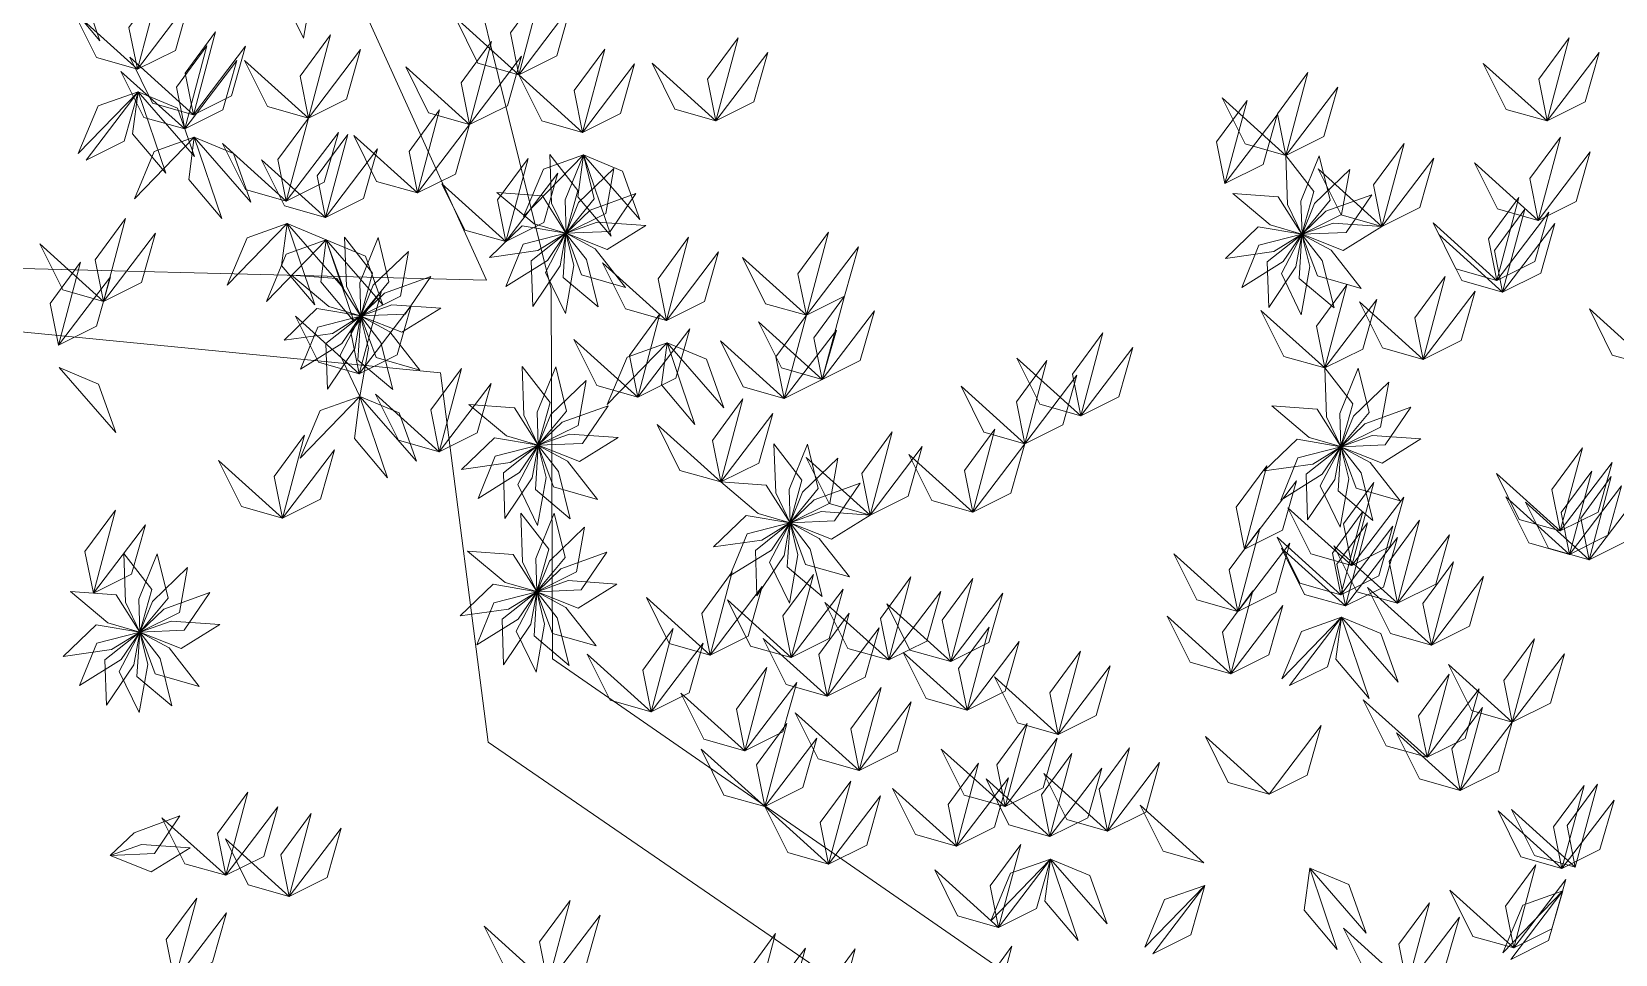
# Model space of a CAD drawing. Header units: inches. Extents: x -173 to 14008, y -3334 to 10368.
# Drawn here: x 12188.2 to 12298.7, y 716.3 to 780.6 of the extents above; entities that cross this region are included whole.
import ezdxf

# ---------------------------------------------------------------- set-up
doc = ezdxf.new("R2010")
doc.units = ezdxf.units.IN
doc.header["$MEASUREMENT"] = 0
doc.layers.add('ARREDAMENTO', color=8, linetype='Continuous', lineweight=18)

msp = doc.modelspace()

# ---------------------------------------------------------------- linework, layer by layer
at = {"layer": 'ARREDAMENTO', "linetype": 'Continuous', "lineweight": 0}
for points in [[(12333.93, 801.79), (12323.2, 741.14), (12305.3, 701.74), (12265.3, 708.68), (12224.57, 736.89), (12224.47, 762.68), (12218.58, 786.52)], [(12211.5, 781.98), (12219.96, 763.31), (12175.46, 764.43)], [(12172.25, 761.19), (12216.76, 756.85), (12220.08, 731.07), (12262.1, 702.22), (12282.12, 693.91), (12291.15, 692.66), (12293.75, 688.15), (12293.12, 683.64), (12287.99, 676.52), (12259.72, 648.69), (12239.79, 634.43), (12211.45, 625.94), (12192.1, 629.09), (12157.89, 637.98)]]:
    msp.add_lwpolyline(points, dxfattribs=at)
at = {"layer": 'ARREDAMENTO', "lineweight": 0}
for points in [[(12191.07, 785.68), (12190.68, 782.74), (12192.99, 780), (12191.07, 785.68)], [(12207.2, 780.18), (12207.79, 783.54), (12207.24, 785.78), (12205.81, 783.04), (12207.2, 780.18)], [(12195.61, 778.02), (12195.02, 780.93), (12197.15, 783.82), (12195.61, 778.02)], [(12222.22, 777.64), (12221.63, 780.55), (12223.76, 783.44), (12222.22, 777.64)], [(12195.61, 778.02), (12198.26, 779.34), (12199.24, 782.8), (12195.61, 778.02)], [(12222.22, 777.64), (12224.87, 778.96), (12225.85, 782.42), (12222.22, 777.64)], [(12195.61, 778.02), (12192.76, 778.83), (12191.16, 782.04), (12195.61, 778.02)], [(12222.22, 777.64), (12219.37, 778.45), (12217.77, 781.66), (12222.22, 777.64)], [(12199.53, 774.84), (12198.94, 777.75), (12201.07, 780.64), (12199.53, 774.84)], [(12207.54, 774.62), (12206.96, 777.53), (12209.08, 780.42), (12207.54, 774.62)], [(12218.78, 774.16), (12218.2, 777.07), (12220.32, 779.96), (12218.78, 774.16)], [(12235.97, 774.42), (12235.38, 777.33), (12237.51, 780.22), (12235.97, 774.42)], [(12293.95, 774.42), (12293.37, 777.32), (12295.49, 780.21), (12293.95, 774.42)], [(12199.53, 774.84), (12196.67, 775.65), (12195.08, 778.86), (12199.53, 774.84)], [(12198.92, 773.86), (12198.33, 776.76), (12200.46, 779.65), (12198.92, 773.86)], [(12199.53, 774.84), (12202.18, 776.16), (12203.16, 779.62), (12199.53, 774.84)], [(12207.54, 774.62), (12210.19, 775.94), (12211.17, 779.39), (12207.54, 774.62)], [(12218.78, 774.16), (12221.43, 775.48), (12222.41, 778.94), (12218.78, 774.16)], [(12226.67, 773.62), (12226.09, 776.53), (12228.21, 779.42), (12226.67, 773.62)], [(12235.97, 774.42), (12238.62, 775.74), (12239.6, 779.2), (12235.97, 774.42)], [(12293.95, 774.42), (12296.61, 775.74), (12297.58, 779.19), (12293.95, 774.42)], [(12198.92, 773.86), (12196.06, 774.66), (12194.46, 777.87), (12198.92, 773.86)], [(12198.92, 773.86), (12201.57, 775.18), (12202.55, 778.63), (12198.92, 773.86)], [(12207.54, 774.62), (12204.69, 775.43), (12203.09, 778.64), (12207.54, 774.62)], [(12218.78, 774.16), (12215.93, 774.97), (12214.33, 778.18), (12218.78, 774.16)], [(12226.67, 773.62), (12229.32, 774.94), (12230.3, 778.4), (12226.67, 773.62)], [(12235.97, 774.42), (12233.11, 775.23), (12231.51, 778.44), (12235.97, 774.42)], [(12275.73, 772), (12275.14, 774.91), (12277.27, 777.8), (12275.73, 772)], [(12293.95, 774.42), (12291.1, 775.22), (12289.5, 778.43), (12293.95, 774.42)], [(12226.67, 773.62), (12223.82, 774.43), (12222.22, 777.64), (12226.67, 773.62)], [(12275.73, 772), (12278.38, 773.32), (12279.36, 776.77), (12275.73, 772)], [(12195.66, 776.45), (12192.87, 775.46), (12191.49, 772.15), (12195.66, 776.45)], [(12192.03, 771.68), (12194.68, 773), (12195.66, 776.45), (12192.03, 771.68)], [(12195.66, 776.45), (12195.27, 773.52), (12197.59, 770.77), (12195.66, 776.45)], [(12195.66, 776.45), (12198.4, 775.31), (12199.6, 771.93), (12195.66, 776.45)], [(12271.48, 770.06), (12270.9, 772.96), (12273.02, 775.85), (12271.48, 770.06)], [(12275.73, 772), (12272.88, 772.81), (12271.28, 776.02), (12275.73, 772)], [(12206, 768.82), (12205.41, 771.73), (12207.54, 774.62), (12206, 768.82)], [(12215.15, 769.39), (12214.56, 772.29), (12216.69, 775.18), (12215.15, 769.39)], [(12271.48, 770.06), (12274.14, 771.38), (12275.11, 774.83), (12271.48, 770.06)], [(12206, 768.82), (12208.65, 770.14), (12209.63, 773.6), (12206, 768.82)], [(12208.73, 767.68), (12208.15, 770.59), (12210.28, 773.48), (12208.73, 767.68)], [(12215.15, 769.39), (12212.3, 770.19), (12210.7, 773.41), (12215.15, 769.39)], [(12215.15, 769.39), (12217.8, 770.71), (12218.78, 774.16), (12215.15, 769.39)], [(12199.58, 773.28), (12196.79, 772.28), (12195.41, 768.97), (12199.58, 773.28)], [(12199.58, 773.28), (12199.19, 770.34), (12201.51, 767.6), (12199.58, 773.28)], [(12199.58, 773.28), (12202.32, 772.14), (12203.52, 768.76), (12199.58, 773.28)], [(12206, 768.82), (12203.15, 769.63), (12201.55, 772.84), (12206, 768.82)], [(12208.73, 767.68), (12211.39, 769), (12212.36, 772.46), (12208.73, 767.68)], [(12282.43, 767.05), (12281.84, 769.96), (12283.97, 772.85), (12282.43, 767.05)], [(12293.33, 767.48), (12292.75, 770.39), (12294.88, 773.28), (12293.33, 767.48)], [(12293.33, 767.48), (12295.99, 768.8), (12296.96, 772.26), (12293.33, 767.48)], [(12208.73, 767.68), (12205.88, 768.49), (12204.28, 771.7), (12208.73, 767.68)], [(12221.32, 766), (12220.73, 768.9), (12222.86, 771.79), (12221.32, 766)], [(12226.72, 772.06), (12223.93, 771.06), (12222.55, 767.75), (12226.72, 772.06)], [(12224.39, 772.08), (12224.51, 768.67), (12225.52, 766.59), (12226.34, 769.56), (12224.39, 772.08)], [(12226.72, 772.06), (12225.45, 768.9), (12225.52, 766.59), (12227.48, 768.97), (12226.72, 772.06)], [(12226.72, 772.06), (12226.33, 769.12), (12228.65, 766.38), (12226.72, 772.06)], [(12226.72, 772.06), (12229.46, 770.92), (12230.66, 767.54), (12226.72, 772.06)], [(12275.73, 772), (12275.85, 768.59), (12276.85, 766.52), (12277.68, 769.49), (12275.73, 772)], [(12278.06, 771.98), (12276.78, 768.82), (12276.86, 766.52), (12278.82, 768.89), (12278.06, 771.98)], [(12282.43, 767.05), (12285.08, 768.37), (12286.06, 771.82), (12282.43, 767.05)], [(12293.33, 767.48), (12290.48, 768.29), (12288.88, 771.5), (12293.33, 767.48)], [(12221.32, 766), (12218.46, 766.8), (12216.86, 770.02), (12221.32, 766)], [(12221.32, 766), (12223.97, 767.32), (12224.95, 770.77), (12221.32, 766)], [(12228.84, 771.09), (12226.39, 768.72), (12225.52, 766.59), (12228.28, 767.96), (12228.84, 771.09)], [(12280.18, 771.02), (12277.73, 768.65), (12276.86, 766.51), (12279.62, 767.88), (12280.18, 771.02)], [(12282.43, 767.05), (12279.58, 767.86), (12277.98, 771.07), (12282.43, 767.05)], [(12220.68, 769.43), (12223.29, 767.23), (12225.51, 766.59), (12223.86, 769.2), (12220.68, 769.43)], [(12230.39, 769.35), (12227.19, 768.18), (12225.52, 766.58), (12228.6, 766.71), (12230.39, 769.35)], [(12272.02, 769.35), (12274.63, 767.16), (12276.85, 766.52), (12275.19, 769.12), (12272.02, 769.35)], [(12281.73, 769.27), (12278.52, 768.11), (12276.86, 766.51), (12279.94, 766.64), (12281.73, 769.27)], [(12290.45, 763.28), (12289.86, 766.19), (12291.99, 769.08), (12290.45, 763.28)], [(12290.85, 762.47), (12290.27, 765.38), (12292.4, 768.27), (12290.85, 762.47)], [(12290.45, 763.28), (12293.1, 764.6), (12294.08, 768.05), (12290.45, 763.28)], [(12193.25, 761.82), (12192.66, 764.73), (12194.79, 767.62), (12193.25, 761.82)], [(12206.05, 767.26), (12203.26, 766.26), (12201.88, 762.95), (12206.05, 767.26)], [(12206.05, 767.26), (12205.66, 764.32), (12207.98, 761.58), (12206.05, 767.26)], [(12206.05, 767.26), (12208.79, 766.12), (12209.99, 762.74), (12206.05, 767.26)], [(12220.17, 764.9), (12223.54, 765.37), (12225.5, 766.59), (12222.46, 767.1), (12220.17, 764.9)], [(12231.09, 767.12), (12227.69, 767.36), (12225.52, 766.58), (12228.39, 765.44), (12231.09, 767.12)], [(12271.51, 764.82), (12274.88, 765.3), (12276.84, 766.51), (12273.8, 767.03), (12271.51, 764.82)], [(12282.43, 767.05), (12279.03, 767.29), (12276.86, 766.51), (12279.73, 765.37), (12282.43, 767.05)], [(12290.45, 763.28), (12287.59, 764.09), (12286, 767.3), (12290.45, 763.28)], [(12290.85, 762.47), (12293.51, 763.8), (12294.48, 767.25), (12290.85, 762.47)], [(12193.25, 761.82), (12190.4, 762.63), (12188.8, 765.84), (12193.25, 761.82)], [(12193.25, 761.82), (12195.9, 763.14), (12196.88, 766.59), (12193.25, 761.82)], [(12208.79, 766.12), (12205.99, 765.12), (12204.61, 761.81), (12208.79, 766.12)], [(12208.79, 766.12), (12208.4, 763.18), (12210.71, 760.44), (12208.79, 766.12)], [(12208.79, 766.12), (12211.52, 764.97), (12212.73, 761.59), (12208.79, 766.12)], [(12210.07, 766.3), (12210.19, 762.89), (12211.19, 760.82), (12212.02, 763.79), (12210.07, 766.3)], [(12212.4, 766.28), (12211.12, 763.12), (12211.19, 760.81), (12213.16, 763.19), (12212.4, 766.28)], [(12221.32, 762.87), (12224.21, 764.67), (12225.5, 766.58), (12222.52, 765.81), (12221.32, 762.87)], [(12223.19, 761.48), (12225.1, 764.31), (12225.51, 766.58), (12223.09, 764.66), (12223.19, 761.48)], [(12225.47, 760.98), (12226.06, 764.34), (12225.51, 766.58), (12224.08, 763.84), (12225.47, 760.98)], [(12227.75, 761.45), (12226.93, 764.75), (12225.51, 766.57), (12225.32, 763.5), (12227.75, 761.45)], [(12229.65, 762.8), (12227.55, 765.49), (12225.52, 766.58), (12226.59, 763.68), (12229.65, 762.8)], [(12232.51, 760.5), (12231.93, 763.41), (12234.05, 766.3), (12232.51, 760.5)], [(12242.28, 760.86), (12241.69, 763.76), (12243.82, 766.65), (12242.28, 760.86)], [(12242.28, 760.86), (12244.93, 762.18), (12245.91, 765.63), (12242.28, 760.86)], [(12272.65, 762.79), (12275.54, 764.6), (12276.84, 766.51), (12273.85, 765.74), (12272.65, 762.79)], [(12274.53, 761.41), (12276.43, 764.23), (12276.84, 766.5), (12274.43, 764.59), (12274.53, 761.41)], [(12276.8, 760.9), (12277.4, 764.26), (12276.85, 766.5), (12275.42, 763.77), (12276.8, 760.9)], [(12279.09, 761.37), (12278.26, 764.68), (12276.85, 766.5), (12276.66, 763.42), (12279.09, 761.37)], [(12280.98, 762.73), (12278.89, 765.41), (12276.85, 766.5), (12277.93, 763.61), (12280.98, 762.73)], [(12290.85, 762.47), (12288, 763.28), (12286.4, 766.49), (12290.85, 762.47)], [(12190.11, 758.77), (12189.52, 761.68), (12191.65, 764.57), (12190.11, 758.77)], [(12214.52, 765.31), (12212.07, 762.95), (12211.2, 760.81), (12213.96, 762.18), (12214.52, 765.31)], [(12232.51, 760.5), (12229.66, 761.31), (12228.06, 764.52), (12232.51, 760.5)], [(12232.51, 760.5), (12235.17, 761.82), (12236.14, 765.28), (12232.51, 760.5)], [(12242.28, 760.86), (12239.43, 761.66), (12237.83, 764.88), (12242.28, 760.86)], [(12190.11, 758.77), (12192.76, 760.09), (12193.74, 763.55), (12190.11, 758.77)], [(12206.36, 763.65), (12208.97, 761.46), (12211.18, 760.81), (12209.53, 763.42), (12206.36, 763.65)], [(12216.07, 763.57), (12212.86, 762.4), (12211.2, 760.81), (12214.28, 760.94), (12216.07, 763.57)], [(12285.31, 757.78), (12284.73, 760.68), (12286.85, 763.57), (12285.31, 757.78)], [(12211.09, 756.77), (12210.51, 759.67), (12212.63, 762.56), (12211.09, 756.77)], [(12278.45, 757.18), (12277.86, 760.09), (12279.99, 762.98), (12278.45, 757.18)], [(12285.31, 757.78), (12287.96, 759.1), (12288.94, 762.55), (12285.31, 757.78)], [(12205.84, 759.12), (12209.22, 759.59), (12211.18, 760.81), (12208.14, 761.32), (12205.84, 759.12)], [(12211.09, 756.77), (12213.74, 758.09), (12214.72, 761.54), (12211.09, 756.77)], [(12216.77, 761.35), (12213.37, 761.58), (12211.2, 760.8), (12214.06, 759.67), (12216.77, 761.35)], [(12243.39, 756.38), (12242.8, 759.29), (12244.93, 762.18), (12243.39, 756.38)], [(12278.45, 757.18), (12275.59, 757.99), (12273.99, 761.2), (12278.45, 757.18)], [(12278.45, 757.18), (12281.1, 758.5), (12282.08, 761.96), (12278.45, 757.18)], [(12285.31, 757.78), (12282.46, 758.59), (12280.86, 761.8), (12285.31, 757.78)], [(12301.35, 757.28), (12298.5, 758.08), (12296.9, 761.3), (12301.35, 757.28)], [(12211.09, 756.77), (12208.24, 757.58), (12206.64, 760.79), (12211.09, 756.77)], [(12206.99, 757.09), (12209.88, 758.9), (12211.18, 760.8), (12208.19, 760.04), (12206.99, 757.09)], [(12208.87, 755.7), (12210.77, 758.53), (12211.18, 760.8), (12208.76, 758.89), (12208.87, 755.7)], [(12211.14, 755.2), (12211.73, 758.56), (12211.18, 760.8), (12209.76, 758.07), (12211.14, 755.2)], [(12213.43, 755.67), (12212.6, 758.97), (12211.19, 760.8), (12210.99, 757.72), (12213.43, 755.67)], [(12215.32, 757.02), (12213.22, 759.71), (12211.19, 760.8), (12212.27, 757.91), (12215.32, 757.02)], [(12230.51, 755.15), (12229.93, 758.06), (12232.06, 760.95), (12230.51, 755.15)], [(12243.39, 756.38), (12240.54, 757.19), (12238.94, 760.4), (12243.39, 756.38)], [(12240.74, 755.06), (12240.15, 757.97), (12242.28, 760.86), (12240.74, 755.06)], [(12243.39, 756.38), (12246.04, 757.7), (12247.02, 761.16), (12243.39, 756.38)], [(12230.51, 755.15), (12227.66, 755.96), (12226.06, 759.17), (12230.51, 755.15)], [(12230.51, 755.15), (12233.17, 756.47), (12234.15, 759.92), (12230.51, 755.15)], [(12240.74, 755.06), (12237.88, 755.87), (12236.28, 759.08), (12240.74, 755.06)], [(12240.74, 755.06), (12243.39, 756.38), (12244.37, 759.83), (12240.74, 755.06)], [(12261.42, 753.84), (12260.84, 756.75), (12262.97, 759.64), (12261.42, 753.84)], [(12232.56, 758.93), (12229.77, 757.94), (12228.39, 754.63), (12232.56, 758.93)], [(12232.56, 758.93), (12232.17, 756), (12234.49, 753.25), (12232.56, 758.93)], [(12232.56, 758.93), (12235.3, 757.79), (12236.51, 754.41), (12232.56, 758.93)], [(12261.42, 753.84), (12258.57, 754.65), (12256.97, 757.86), (12261.42, 753.84)], [(12261.42, 753.84), (12264.08, 755.17), (12265.06, 758.62), (12261.42, 753.84)], [(12190.16, 757.21), (12192.89, 756.06), (12194.1, 752.68), (12190.16, 757.21)], [(12216.67, 751.34), (12216.08, 754.25), (12218.21, 757.14), (12216.67, 751.34)], [(12222.45, 757.28), (12222.57, 753.88), (12223.58, 751.8), (12224.41, 754.77), (12222.45, 757.28)], [(12224.79, 757.26), (12223.51, 754.1), (12223.58, 751.8), (12225.55, 754.18), (12224.79, 757.26)], [(12257.52, 751.9), (12256.93, 754.81), (12259.06, 757.7), (12257.52, 751.9)], [(12278.45, 757.18), (12278.56, 753.77), (12279.57, 751.7), (12280.4, 754.67), (12278.45, 757.18)], [(12280.78, 757.16), (12279.5, 754), (12279.57, 751.7), (12281.54, 754.07), (12280.78, 757.16)], [(12216.67, 751.34), (12219.32, 752.66), (12220.3, 756.11), (12216.67, 751.34)], [(12226.91, 756.3), (12224.45, 753.93), (12223.58, 751.8), (12226.35, 753.17), (12226.91, 756.3)], [(12257.52, 751.9), (12254.66, 752.71), (12253.07, 755.92), (12257.52, 751.9)], [(12257.52, 751.9), (12260.17, 753.22), (12261.15, 756.67), (12257.52, 751.9)], [(12282.9, 756.2), (12280.45, 753.83), (12279.57, 751.69), (12282.34, 753.06), (12282.9, 756.2)], [(12211.14, 755.2), (12208.35, 754.21), (12206.97, 750.89), (12211.14, 755.2)], [(12211.14, 755.2), (12210.75, 752.26), (12213.07, 749.52), (12211.14, 755.2)], [(12211.14, 755.2), (12213.88, 754.06), (12215.08, 750.68), (12211.14, 755.2)], [(12216.67, 751.34), (12213.82, 752.15), (12212.22, 755.36), (12216.67, 751.34)], [(12218.74, 754.63), (12221.36, 752.44), (12223.57, 751.8), (12221.92, 754.4), (12218.74, 754.63)], [(12228.45, 754.55), (12225.25, 753.39), (12223.58, 751.79), (12226.67, 751.92), (12228.45, 754.55)], [(12236.31, 749.23), (12235.73, 752.13), (12237.85, 755.02), (12236.31, 749.23)], [(12236.31, 749.23), (12238.96, 750.55), (12239.94, 754), (12236.31, 749.23)], [(12274.74, 754.53), (12277.35, 752.34), (12279.56, 751.7), (12277.91, 754.3), (12274.74, 754.53)], [(12284.44, 754.45), (12281.24, 753.29), (12279.58, 751.69), (12282.66, 751.82), (12284.44, 754.45)], [(12205.74, 746.71), (12205.15, 749.61), (12207.28, 752.5), (12205.74, 746.71)], [(12229.15, 752.33), (12225.75, 752.57), (12223.58, 751.79), (12226.45, 750.65), (12229.15, 752.33)], [(12236.31, 749.23), (12233.46, 750.03), (12231.86, 753.24), (12236.31, 749.23)], [(12246.72, 746.92), (12246.14, 749.83), (12248.26, 752.72), (12246.72, 746.92)], [(12253.89, 747.13), (12253.3, 750.03), (12255.43, 752.92), (12253.89, 747.13)], [(12285.15, 752.23), (12281.74, 752.47), (12279.57, 751.69), (12282.44, 750.55), (12285.15, 752.23)], [(12205.74, 746.71), (12208.39, 748.03), (12209.37, 751.48), (12205.74, 746.71)], [(12218.23, 750.1), (12221.61, 750.58), (12223.57, 751.79), (12220.53, 752.31), (12218.23, 750.1)], [(12219.38, 748.08), (12222.27, 749.88), (12223.57, 751.79), (12220.58, 751.02), (12219.38, 748.08)], [(12221.25, 746.69), (12223.16, 749.52), (12223.57, 751.79), (12221.15, 749.87), (12221.25, 746.69)], [(12223.53, 746.19), (12224.12, 749.54), (12223.57, 751.78), (12222.14, 749.05), (12223.53, 746.19)], [(12225.81, 746.65), (12224.99, 749.96), (12223.57, 751.78), (12223.38, 748.7), (12225.81, 746.65)], [(12227.71, 748.01), (12225.61, 750.69), (12223.58, 751.78), (12224.65, 748.89), (12227.71, 748.01)], [(12240.02, 751.88), (12240.14, 748.47), (12241.14, 746.39), (12241.97, 749.36), (12240.02, 751.88)], [(12242.35, 751.86), (12241.07, 748.7), (12241.15, 746.39), (12243.11, 748.77), (12242.35, 751.86)], [(12246.72, 746.92), (12249.37, 748.25), (12250.35, 751.7), (12246.72, 746.92)], [(12253.89, 747.13), (12256.54, 748.45), (12257.52, 751.9), (12253.89, 747.13)], [(12274.22, 750), (12277.6, 750.48), (12279.56, 751.69), (12276.52, 752.21), (12274.22, 750)], [(12275.37, 747.97), (12278.26, 749.78), (12279.56, 751.69), (12276.57, 750.92), (12275.37, 747.97)], [(12277.24, 746.59), (12279.15, 749.41), (12279.56, 751.68), (12277.14, 749.77), (12277.24, 746.59)], [(12279.52, 746.08), (12280.11, 749.44), (12279.56, 751.68), (12278.13, 748.95), (12279.52, 746.08)], [(12281.8, 746.55), (12280.98, 749.86), (12279.57, 751.68), (12279.37, 748.6), (12281.8, 746.55)], [(12283.7, 747.91), (12281.6, 750.59), (12279.57, 751.68), (12280.64, 748.79), (12283.7, 747.91)], [(12294.87, 745.81), (12294.28, 748.71), (12296.41, 751.6), (12294.87, 745.81)], [(12205.74, 746.71), (12202.88, 747.51), (12201.28, 750.73), (12205.74, 746.71)], [(12244.47, 750.89), (12242.02, 748.52), (12241.15, 746.39), (12243.91, 747.76), (12244.47, 750.89)], [(12246.72, 746.92), (12243.87, 747.73), (12242.27, 750.94), (12246.72, 746.92)], [(12253.89, 747.13), (12251.03, 747.93), (12249.43, 751.14), (12253.89, 747.13)], [(12272.85, 744.55), (12272.26, 747.46), (12274.39, 750.35), (12272.85, 744.55)], [(12294.87, 745.81), (12297.52, 747.13), (12298.5, 750.58), (12294.87, 745.81)], [(12236.31, 749.23), (12238.92, 747.04), (12241.14, 746.39), (12239.48, 749), (12236.31, 749.23)], [(12246.02, 749.15), (12242.82, 747.98), (12241.15, 746.38), (12244.23, 746.51), (12246.02, 749.15)], [(12272.85, 744.55), (12275.5, 745.87), (12276.48, 749.32), (12272.85, 744.55)], [(12280.33, 743.4), (12279.74, 746.31), (12281.87, 749.2), (12280.33, 743.4)], [(12294.87, 745.81), (12292.01, 746.61), (12290.41, 749.83), (12294.87, 745.81)], [(12295.52, 744.18), (12294.94, 747.09), (12297.06, 749.98), (12295.52, 744.18)], [(12296.89, 743.8), (12296.3, 746.71), (12298.43, 749.6), (12296.89, 743.8)], [(12280.33, 743.4), (12282.98, 744.73), (12283.96, 748.18), (12280.33, 743.4)], [(12295.52, 744.18), (12292.67, 744.99), (12291.07, 748.2), (12295.52, 744.18)], [(12295.52, 744.18), (12298.18, 745.51), (12299.15, 748.96), (12295.52, 744.18)], [(12296.89, 743.8), (12299.54, 745.12), (12300.52, 748.57), (12296.89, 743.8)], [(12192.54, 741.48), (12191.95, 744.38), (12194.08, 747.27), (12192.54, 741.48)], [(12222.36, 747.06), (12222.48, 743.66), (12223.48, 741.58), (12224.31, 744.55), (12222.36, 747.06)], [(12224.69, 747.05), (12223.41, 743.89), (12223.48, 741.58), (12225.45, 743.96), (12224.69, 747.05)], [(12235.8, 744.7), (12239.17, 745.17), (12241.13, 746.39), (12238.09, 746.9), (12235.8, 744.7)], [(12246.72, 746.92), (12243.32, 747.16), (12241.15, 746.38), (12244.02, 745.24), (12246.72, 746.92)], [(12280.33, 743.4), (12277.47, 744.21), (12275.87, 747.42), (12280.33, 743.4)], [(12279.56, 741.36), (12278.98, 744.27), (12281.1, 747.16), (12279.56, 741.36)], [(12296.89, 743.8), (12294.04, 744.61), (12292.44, 747.82), (12296.89, 743.8)], [(12192.54, 741.48), (12195.19, 742.8), (12196.17, 746.25), (12192.54, 741.48)], [(12226.81, 746.08), (12224.36, 743.71), (12223.49, 741.58), (12226.25, 742.95), (12226.81, 746.08)], [(12236.95, 742.67), (12239.84, 744.47), (12241.13, 746.38), (12238.15, 745.61), (12236.95, 742.67)], [(12238.82, 741.28), (12240.73, 744.11), (12241.13, 746.38), (12238.72, 744.46), (12238.82, 741.28)], [(12241.1, 740.78), (12241.69, 744.14), (12241.14, 746.38), (12239.71, 743.64), (12241.1, 740.78)], [(12243.38, 741.25), (12242.55, 744.55), (12241.14, 746.37), (12240.95, 743.3), (12243.38, 741.25)], [(12245.28, 742.6), (12243.18, 745.29), (12241.14, 746.38), (12242.22, 743.48), (12245.28, 742.6)], [(12272.37, 740.2), (12271.78, 743.1), (12273.91, 745.99), (12272.37, 740.2)], [(12279.88, 740.58), (12279.29, 743.49), (12281.42, 746.38), (12279.88, 740.58)], [(12279.56, 741.36), (12282.22, 742.68), (12283.19, 746.14), (12279.56, 741.36)], [(12283.52, 740.77), (12282.94, 743.67), (12285.06, 746.56), (12283.52, 740.77)], [(12272.37, 740.2), (12275.02, 741.52), (12276, 744.97), (12272.37, 740.2)], [(12279.56, 741.36), (12276.71, 742.17), (12275.11, 745.38), (12279.56, 741.36)], [(12279.88, 740.58), (12277.03, 741.39), (12275.43, 744.6), (12279.88, 740.58)], [(12283.52, 740.77), (12280.67, 741.57), (12279.07, 744.78), (12283.52, 740.77)], [(12279.88, 740.58), (12282.53, 741.9), (12283.51, 745.36), (12279.88, 740.58)], [(12283.52, 740.77), (12286.18, 742.09), (12287.15, 745.54), (12283.52, 740.77)], [(12194.66, 744.24), (12194.78, 740.84), (12195.78, 738.76), (12196.61, 741.73), (12194.66, 744.24)], [(12196.99, 744.22), (12195.71, 741.06), (12195.79, 738.76), (12197.75, 741.13), (12196.99, 744.22)], [(12218.65, 744.41), (12221.26, 742.22), (12223.47, 741.58), (12221.82, 744.18), (12218.65, 744.41)], [(12228.35, 744.34), (12225.15, 743.17), (12223.49, 741.57), (12226.57, 741.7), (12228.35, 744.34)], [(12272.37, 740.2), (12269.52, 741.01), (12267.92, 744.22), (12272.37, 740.2)], [(12285.88, 737.85), (12285.29, 740.76), (12287.42, 743.65), (12285.88, 737.85)], [(12199.11, 743.26), (12196.66, 740.89), (12195.79, 738.75), (12198.55, 740.13), (12199.11, 743.26)], [(12235.57, 737.15), (12234.98, 740.06), (12237.11, 742.95), (12235.57, 737.15)], [(12241.22, 736.98), (12240.64, 739.88), (12242.77, 742.77), (12241.22, 736.98)], [(12248.02, 736.81), (12247.44, 739.71), (12249.56, 742.6), (12248.02, 736.81)], [(12252.35, 736.7), (12251.76, 739.6), (12253.89, 742.49), (12252.35, 736.7)], [(12285.88, 737.85), (12288.53, 739.18), (12289.51, 742.63), (12285.88, 737.85)], [(12190.95, 741.59), (12193.56, 739.4), (12195.77, 738.76), (12194.12, 741.36), (12190.95, 741.59)], [(12200.66, 741.51), (12197.45, 740.35), (12195.79, 738.75), (12198.87, 738.88), (12200.66, 741.51)], [(12218.13, 739.88), (12221.51, 740.36), (12223.47, 741.57), (12220.43, 742.09), (12218.13, 739.88)], [(12219.28, 737.86), (12222.17, 739.66), (12223.47, 741.57), (12220.48, 740.8), (12219.28, 737.86)], [(12221.16, 736.47), (12223.06, 739.3), (12223.47, 741.57), (12221.05, 739.65), (12221.16, 736.47)], [(12223.43, 735.97), (12224.02, 739.32), (12223.47, 741.56), (12222.04, 738.83), (12223.43, 735.97)], [(12225.72, 736.43), (12224.89, 739.74), (12223.48, 741.56), (12223.28, 738.49), (12225.72, 736.43)], [(12227.61, 737.79), (12225.51, 740.47), (12223.48, 741.56), (12224.56, 738.67), (12227.61, 737.79)], [(12229.06, 742.11), (12225.66, 742.35), (12223.49, 741.57), (12226.35, 740.43), (12229.06, 742.11)], [(12235.57, 737.15), (12238.22, 738.47), (12239.2, 741.93), (12235.57, 737.15)], [(12241.22, 736.98), (12243.88, 738.3), (12244.85, 741.75), (12241.22, 736.98)], [(12248.02, 736.81), (12250.68, 738.13), (12251.65, 741.58), (12248.02, 736.81)], [(12252.35, 736.7), (12255, 738.02), (12255.98, 741.47), (12252.35, 736.7)], [(12271.89, 735.85), (12271.3, 738.75), (12273.43, 741.64), (12271.89, 735.85)], [(12285.88, 737.85), (12283.02, 738.66), (12281.42, 741.87), (12285.88, 737.85)], [(12235.57, 737.15), (12232.71, 737.96), (12231.12, 741.17), (12235.57, 737.15)], [(12241.22, 736.98), (12238.37, 737.78), (12236.77, 741), (12241.22, 736.98)], [(12248.02, 736.81), (12245.17, 737.61), (12243.57, 740.82), (12248.02, 736.81)], [(12252.35, 736.7), (12249.49, 737.5), (12247.89, 740.72), (12252.35, 736.7)], [(12271.89, 735.85), (12274.54, 737.17), (12275.52, 740.62), (12271.89, 735.85)], [(12190.43, 737.06), (12193.81, 737.54), (12195.77, 738.75), (12192.73, 739.27), (12190.43, 737.06)], [(12201.36, 739.29), (12197.96, 739.53), (12195.79, 738.75), (12198.66, 737.61), (12201.36, 739.29)], [(12243.72, 734.28), (12243.14, 737.19), (12245.27, 740.08), (12243.72, 734.28)], [(12253.49, 733.32), (12252.9, 736.22), (12255.03, 739.11), (12253.49, 733.32)], [(12271.89, 735.85), (12269.04, 736.65), (12267.44, 739.87), (12271.89, 735.85)], [(12279.61, 739.8), (12276.82, 738.8), (12275.44, 735.49), (12279.61, 739.8)], [(12275.98, 735.02), (12278.64, 736.34), (12279.61, 739.8), (12275.98, 735.02)], [(12279.61, 739.8), (12279.22, 736.86), (12281.54, 734.12), (12279.61, 739.8)], [(12279.61, 739.8), (12282.35, 738.65), (12283.56, 735.27), (12279.61, 739.8)], [(12191.58, 735.03), (12194.47, 736.84), (12195.77, 738.75), (12192.78, 737.98), (12191.58, 735.03)], [(12193.46, 733.65), (12195.36, 736.47), (12195.77, 738.74), (12193.35, 736.83), (12193.46, 733.65)], [(12195.73, 733.15), (12196.33, 736.5), (12195.78, 738.74), (12194.35, 736.01), (12195.73, 733.15)], [(12198.02, 733.61), (12197.19, 736.92), (12195.78, 738.74), (12195.58, 735.66), (12198.02, 733.61)], [(12199.91, 734.97), (12197.82, 737.65), (12195.78, 738.74), (12196.86, 735.85), (12199.91, 734.97)], [(12231.45, 733.2), (12230.86, 736.11), (12232.99, 739), (12231.45, 733.2)], [(12231.45, 733.2), (12234.1, 734.53), (12235.08, 737.98), (12231.45, 733.2)], [(12243.72, 734.28), (12240.87, 735.09), (12239.27, 738.3), (12243.72, 734.28)], [(12243.72, 734.28), (12246.38, 735.61), (12247.35, 739.06), (12243.72, 734.28)], [(12253.49, 733.32), (12256.14, 734.64), (12257.12, 738.09), (12253.49, 733.32)], [(12291.52, 732.48), (12290.94, 735.39), (12293.07, 738.28), (12291.52, 732.48)], [(12231.45, 733.2), (12228.59, 734.01), (12226.99, 737.22), (12231.45, 733.2)], [(12253.49, 733.32), (12250.63, 734.12), (12249.04, 737.34), (12253.49, 733.32)], [(12259.85, 731.62), (12259.26, 734.53), (12261.39, 737.42), (12259.85, 731.62)], [(12291.52, 732.48), (12294.18, 733.8), (12295.16, 737.25), (12291.52, 732.48)], [(12237.98, 730.48), (12237.4, 733.39), (12239.53, 736.28), (12237.98, 730.48)], [(12237.98, 730.48), (12237.4, 733.39), (12239.53, 736.28), (12237.98, 730.48)], [(12259.85, 731.62), (12262.5, 732.94), (12263.48, 736.4), (12259.85, 731.62)], [(12285.58, 730.02), (12284.99, 732.92), (12287.12, 735.81), (12285.58, 730.02)], [(12291.52, 732.48), (12288.67, 733.29), (12287.07, 736.5), (12291.52, 732.48)], [(12237.98, 730.48), (12240.64, 731.8), (12241.61, 735.25), (12237.98, 730.48)], [(12237.98, 730.48), (12240.64, 731.8), (12241.61, 735.25), (12237.98, 730.48)], [(12245.96, 729.1), (12245.37, 732.01), (12247.5, 734.9), (12245.96, 729.1)], [(12259.85, 731.62), (12257, 732.43), (12255.4, 735.64), (12259.85, 731.62)], [(12285.58, 730.02), (12288.23, 731.34), (12289.21, 734.79), (12285.58, 730.02)], [(12237.98, 730.48), (12235.13, 731.29), (12233.53, 734.5), (12237.98, 730.48)], [(12237.98, 730.48), (12235.13, 731.29), (12233.53, 734.5), (12237.98, 730.48)], [(12245.96, 729.1), (12248.61, 730.42), (12249.59, 733.88), (12245.96, 729.1)], [(12285.58, 730.02), (12282.72, 730.82), (12281.12, 734.03), (12285.58, 730.02)], [(12245.96, 729.1), (12243.1, 729.91), (12241.5, 733.12), (12245.96, 729.1)], [(12287.89, 727.71), (12287.31, 730.61), (12289.44, 733.5), (12287.89, 727.71)], [(12287.89, 727.71), (12290.55, 729.03), (12291.52, 732.48), (12287.89, 727.71)], [(12239.38, 726.59), (12238.79, 729.49), (12240.92, 732.38), (12239.38, 726.59)], [(12239.38, 726.59), (12242.03, 727.91), (12243.01, 731.36), (12239.38, 726.59)], [(12256.14, 726.58), (12255.56, 729.49), (12257.68, 732.38), (12256.14, 726.58)], [(12256.14, 726.58), (12258.79, 727.9), (12259.77, 731.35), (12256.14, 726.58)], [(12274.56, 727.46), (12271.71, 728.27), (12270.11, 731.48), (12274.56, 727.46)], [(12274.56, 727.46), (12277.21, 728.78), (12278.19, 732.23), (12274.56, 727.46)], [(12287.89, 727.71), (12285.04, 728.51), (12283.44, 731.73), (12287.89, 727.71)], [(12239.38, 726.59), (12236.53, 727.39), (12234.93, 730.6), (12239.38, 726.59)], [(12256.14, 726.58), (12253.29, 727.39), (12251.69, 730.6), (12256.14, 726.58)], [(12259.26, 724.49), (12258.68, 727.4), (12260.8, 730.29), (12259.26, 724.49)], [(12263.29, 724.88), (12262.71, 727.79), (12264.83, 730.68), (12263.29, 724.88)], [(12252.74, 723.83), (12252.16, 726.73), (12254.28, 729.62), (12252.74, 723.83)], [(12259.26, 724.49), (12261.92, 725.81), (12262.89, 729.27), (12259.26, 724.49)], [(12263.29, 724.88), (12265.95, 726.2), (12266.92, 729.65), (12263.29, 724.88)], [(12243.83, 722.57), (12243.25, 725.47), (12245.37, 728.36), (12243.83, 722.57)], [(12252.74, 723.83), (12255.4, 725.15), (12256.37, 728.6), (12252.74, 723.83)], [(12259.26, 724.49), (12256.41, 725.3), (12254.81, 728.51), (12259.26, 724.49)], [(12263.29, 724.88), (12260.44, 725.69), (12258.84, 728.9), (12263.29, 724.88)], [(12294.99, 722.27), (12294.4, 725.17), (12296.53, 728.06), (12294.99, 722.27)], [(12295.92, 722.36), (12295.34, 725.26), (12297.47, 728.15), (12295.92, 722.36)], [(12201.77, 721.79), (12201.19, 724.7), (12203.32, 727.59), (12201.77, 721.79)], [(12243.83, 722.57), (12246.49, 723.89), (12247.46, 727.34), (12243.83, 722.57)], [(12252.74, 723.83), (12249.89, 724.63), (12248.29, 727.85), (12252.74, 723.83)], [(12294.99, 722.27), (12297.64, 723.59), (12298.62, 727.04), (12294.99, 722.27)], [(12198.58, 725.93), (12195.38, 724.76), (12193.72, 723.17), (12196.8, 723.3), (12198.58, 725.93)], [(12201.77, 721.79), (12204.43, 723.11), (12205.4, 726.56), (12201.77, 721.79)], [(12206.2, 720.31), (12205.61, 723.22), (12207.74, 726.11), (12206.2, 720.31)], [(12243.83, 722.57), (12240.98, 723.37), (12239.38, 726.59), (12243.83, 722.57)], [(12270.01, 722.66), (12267.16, 723.47), (12265.56, 726.68), (12270.01, 722.66)], [(12294.99, 722.27), (12292.13, 723.07), (12290.53, 726.29), (12294.99, 722.27)], [(12295.92, 722.36), (12293.07, 723.16), (12291.47, 726.38), (12295.92, 722.36)], [(12201.77, 721.79), (12198.92, 722.6), (12197.32, 725.81), (12201.77, 721.79)], [(12206.2, 720.31), (12208.85, 721.63), (12209.83, 725.08), (12206.2, 720.31)], [(12199.29, 723.71), (12195.89, 723.95), (12193.71, 723.16), (12196.58, 722.03), (12199.29, 723.71)], [(12206.2, 720.31), (12203.35, 721.12), (12201.75, 724.33), (12206.2, 720.31)], [(12255.68, 718.15), (12255.1, 721.06), (12257.23, 723.95), (12255.68, 718.15)], [(12259.31, 722.92), (12256.52, 721.93), (12255.14, 718.62), (12259.31, 722.92)], [(12255.68, 718.15), (12258.34, 719.47), (12259.31, 722.92), (12255.68, 718.15)], [(12255.68, 718.15), (12258.34, 719.47), (12259.31, 722.92), (12255.68, 718.15)], [(12259.31, 722.92), (12258.92, 719.99), (12261.24, 717.24), (12259.31, 722.92)], [(12259.31, 722.92), (12262.05, 721.78), (12263.26, 718.4), (12259.31, 722.92)], [(12291.62, 716.73), (12291.04, 719.63), (12293.17, 722.52), (12291.62, 716.73)], [(12291.62, 716.73), (12291.04, 719.63), (12293.17, 722.52), (12291.62, 716.73)], [(12255.68, 718.15), (12252.83, 718.96), (12251.23, 722.17), (12255.68, 718.15)], [(12277.39, 722.29), (12277, 719.35), (12279.31, 716.61), (12277.39, 722.29)], [(12277.39, 722.29), (12280.12, 721.14), (12281.33, 717.76), (12277.39, 722.29)], [(12291.62, 716.73), (12294.28, 718.05), (12295.25, 721.5), (12291.62, 716.73)], [(12291.62, 716.73), (12294.28, 718.05), (12295.25, 721.5), (12291.62, 716.73)], [(12270.07, 721.09), (12267.27, 720.1), (12265.89, 716.78), (12270.07, 721.09)], [(12266.44, 716.32), (12269.09, 717.64), (12270.07, 721.09), (12266.44, 716.32)], [(12291.62, 716.73), (12288.77, 717.53), (12287.17, 720.75), (12291.62, 716.73)], [(12291.62, 716.73), (12288.77, 717.53), (12287.17, 720.75), (12291.62, 716.73)], [(12295.04, 720.7), (12292.25, 719.7), (12290.87, 716.39), (12295.04, 720.7)], [(12291.41, 715.92), (12294.06, 717.25), (12295.04, 720.7), (12291.41, 715.92)], [(12198.2, 714.41), (12197.62, 717.31), (12199.75, 720.2), (12198.2, 714.41)], [(12224.25, 714.23), (12223.67, 717.14), (12225.8, 720.03), (12224.25, 714.23)], [(12284.2, 714.09), (12283.61, 716.99), (12285.74, 719.88), (12284.2, 714.09)], [(12198.2, 714.41), (12200.86, 715.73), (12201.83, 719.18), (12198.2, 714.41)], [(12224.25, 714.23), (12221.4, 715.04), (12219.8, 718.25), (12224.25, 714.23)], [(12224.25, 714.23), (12226.91, 715.55), (12227.89, 719), (12224.25, 714.23)], [(12284.2, 714.09), (12281.35, 714.89), (12279.75, 718.11), (12284.2, 714.09)], [(12284.2, 714.09), (12286.85, 715.41), (12287.83, 718.86), (12284.2, 714.09)], [(12238.59, 711.93), (12238, 714.83), (12240.13, 717.72), (12238.59, 711.93)], [(12238.59, 711.93), (12241.24, 713.25), (12242.22, 716.7), (12238.59, 711.93)], [(12244.14, 710.88), (12243.56, 713.78), (12245.69, 716.67), (12244.14, 710.88)], [(12255.08, 711.04), (12254.49, 713.95), (12256.62, 716.84), (12255.08, 711.04)]]:
    msp.add_lwpolyline(points, dxfattribs=at)

doc.saveas('drawing.dxf')
